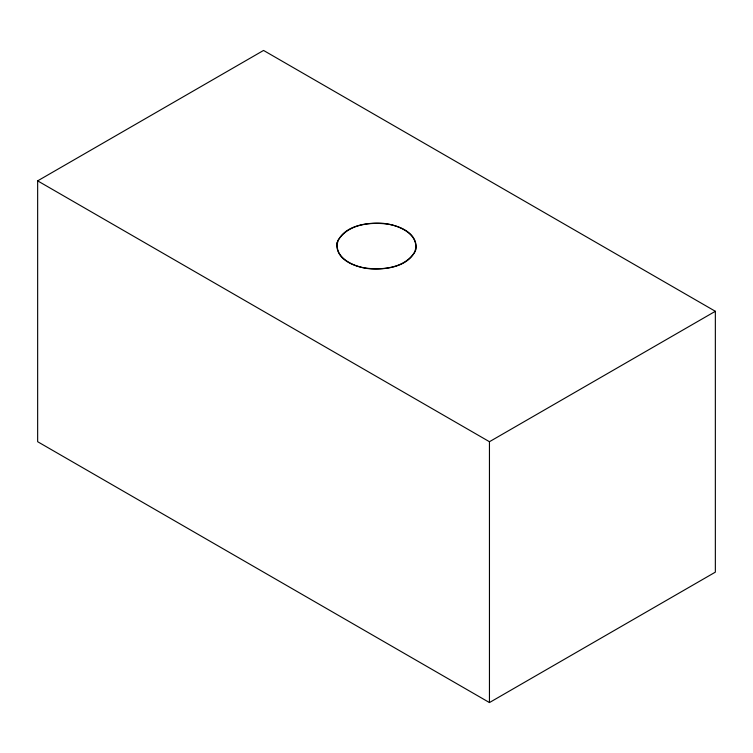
<?xml version="1.0" encoding="UTF-8"?>
<svg xmlns="http://www.w3.org/2000/svg" width="753" height="753" viewBox="0 0 753 753"><rect width="100%" height="100%" fill="white"/><g stroke="black" fill="none" stroke-linecap="round" stroke-linejoin="round"><path stroke-width="1.13" d="M37.65 180.861L263.55 50.442L715.35 311.29L715.35 572.139L489.45 702.558L37.65 441.71L37.65 180.861L489.45 441.71L715.35 311.29M489.45 441.71L489.45 702.558M336.92 243.003C335.254 260.792 356.913 267.729 371.173 268.925C387.513 269.63 409.331 266.383 416.08 249.149C417.746 231.359 396.087 224.422 381.827 223.227C365.487 222.521 343.669 225.768 336.92 243.003M338.285 240.094C332.299 256.641 352.743 266.449 366.146 268.134C383.202 270.186 404.738 267.917 414.715 252.057C420.701 235.51 400.257 225.702 386.854 224.018C369.798 221.966 348.262 224.234 338.285 240.094"/></g></svg>
